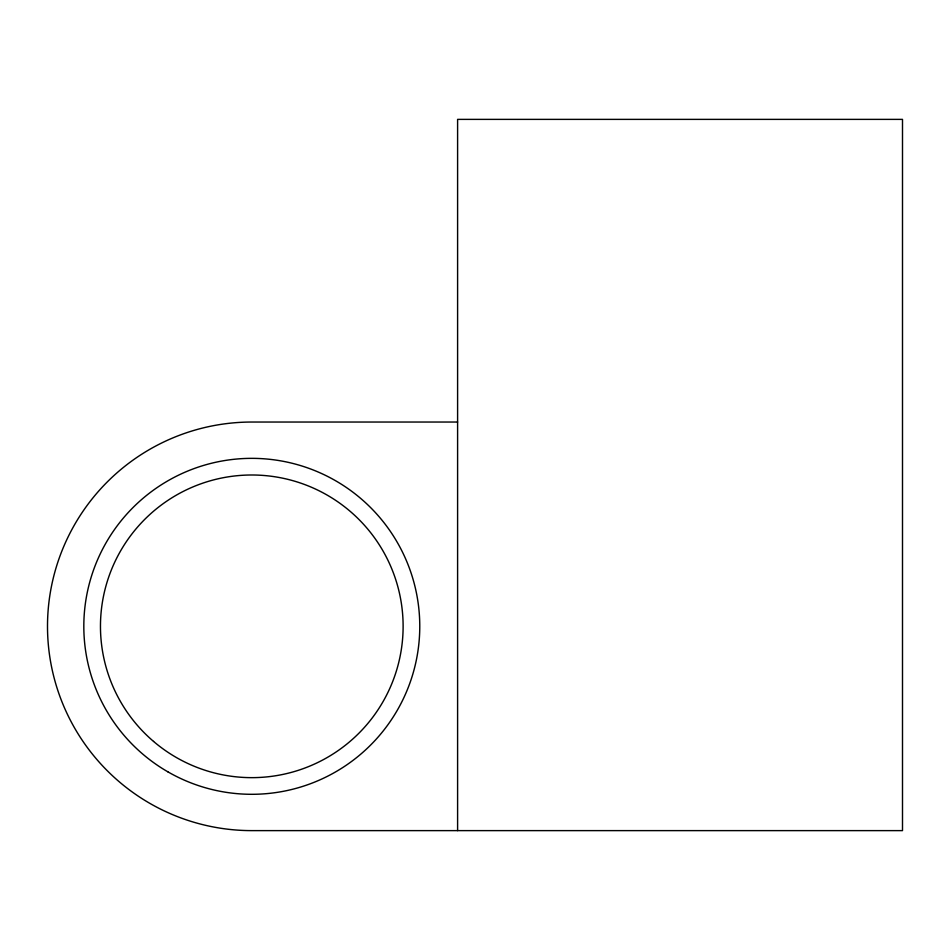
<?xml version="1.0" encoding="UTF-8"?>
<svg xmlns="http://www.w3.org/2000/svg" width="950" height="950" viewBox="0 0 950 950"><rect width="100%" height="100%" fill="white"/><g stroke="black" fill="none" stroke-linecap="round" stroke-linejoin="round"><path stroke-width="1.43" d="M457.603 422.037L251.797 422.037A204.297 204.297 0 0 0 47.5 626.323A204.297 204.297 0 0 0 251.797 830.621L902.5 830.621L902.5 119.379L457.603 119.379L457.603 830.621M167.806 771.792A167.972 167.972 0 0 0 419.769 626.323A167.972 167.972 0 0 0 167.806 480.854A167.972 167.972 0 0 0 167.806 771.792M153.556 741.428A151.323 151.323 0 0 0 400.591 653.849A151.323 151.323 0 0 0 201.234 483.692A151.323 151.323 0 0 0 153.556 741.428"/></g></svg>
